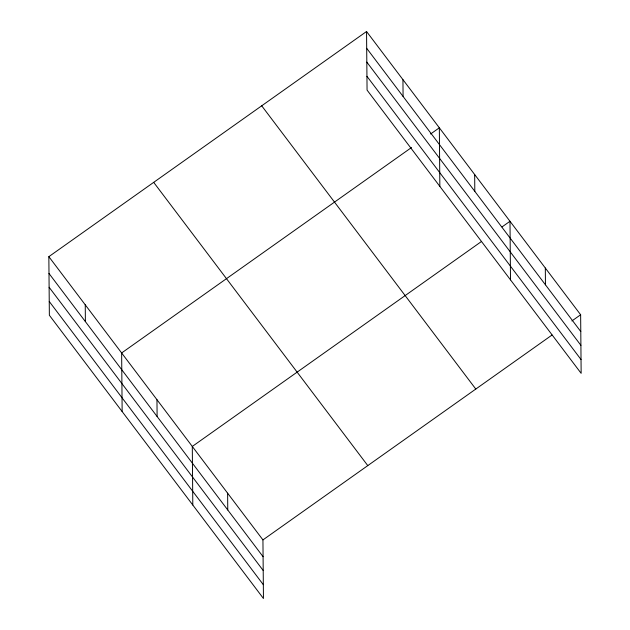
<?xml version="1.0" encoding="UTF-8"?>
<svg xmlns="http://www.w3.org/2000/svg" width="630" height="630" viewBox="0 0 630 630"><rect width="100%" height="100%" fill="white"/><g stroke="black" fill="none" stroke-linecap="round" stroke-linejoin="round"><path stroke-width="0.94" d="M48.849 256.662L262.938 539.91L263.45 598.5L49.361 315.244L48.849 256.662L366.55 31.5L580.639 314.756L581.151 373.338L367.062 90.09L366.55 31.5M411.54 147.507L121.637 352.965L122.149 411.555M430.605 134.001L439.338 127.803L439.85 186.393M481.399 241.542L192.292 446.442L192.804 505.024M502.047 226.91L509.993 221.28L510.505 279.87M262.938 539.91L552.045 335.018M571.906 320.946L580.639 314.756M366.691 48.313L580.789 331.569M366.817 62.102L580.907 345.35M366.936 76.301L581.033 359.557M261.71 105.801L475.8 389.057M153.689 182.353L367.786 465.609M48.998 273.467L263.088 556.723M49.116 287.256L263.206 570.512M49.242 301.463L263.332 584.711M545.312 268.018L545.462 284.831M474.666 174.541L474.807 191.355M402.94 79.656L403.09 96.469M227.619 493.172L227.761 509.985M156.964 399.703L157.114 416.517M85.247 304.81L85.389 321.623"/></g></svg>
